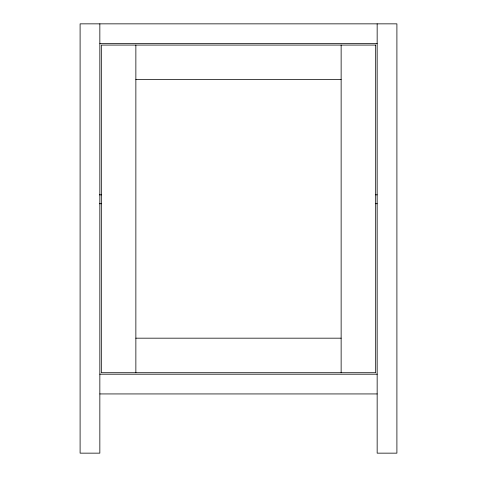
<?xml version="1.0" encoding="UTF-8"?>
<svg xmlns="http://www.w3.org/2000/svg" width="477" height="477" viewBox="0 0 477 477"><rect width="100%" height="100%" fill="white"/><g stroke="black" fill="none" stroke-linecap="round" stroke-linejoin="round"><path stroke-width="0.72" d="M99.842 43.586L377.158 43.586M135.862 79.611L341.138 79.611M99.347 194.831L101.583 194.831M375.667 194.831L377.158 194.831M99.347 203.715L101.583 203.715M375.667 203.715L377.158 203.715M135.862 338.175L341.138 338.175M99.842 374.201L377.158 374.201M99.842 393.936L377.158 393.936M377.158 23.85L377.158 453.15L396.9 453.15L396.9 23.85L80.1 23.85L80.1 453.15L99.842 453.15L99.842 23.85M341.138 45.071L341.138 372.716M135.862 45.071L135.862 372.716M375.679 45.071L101.321 45.071L101.321 372.716L375.679 372.716L375.679 45.071"/></g></svg>
